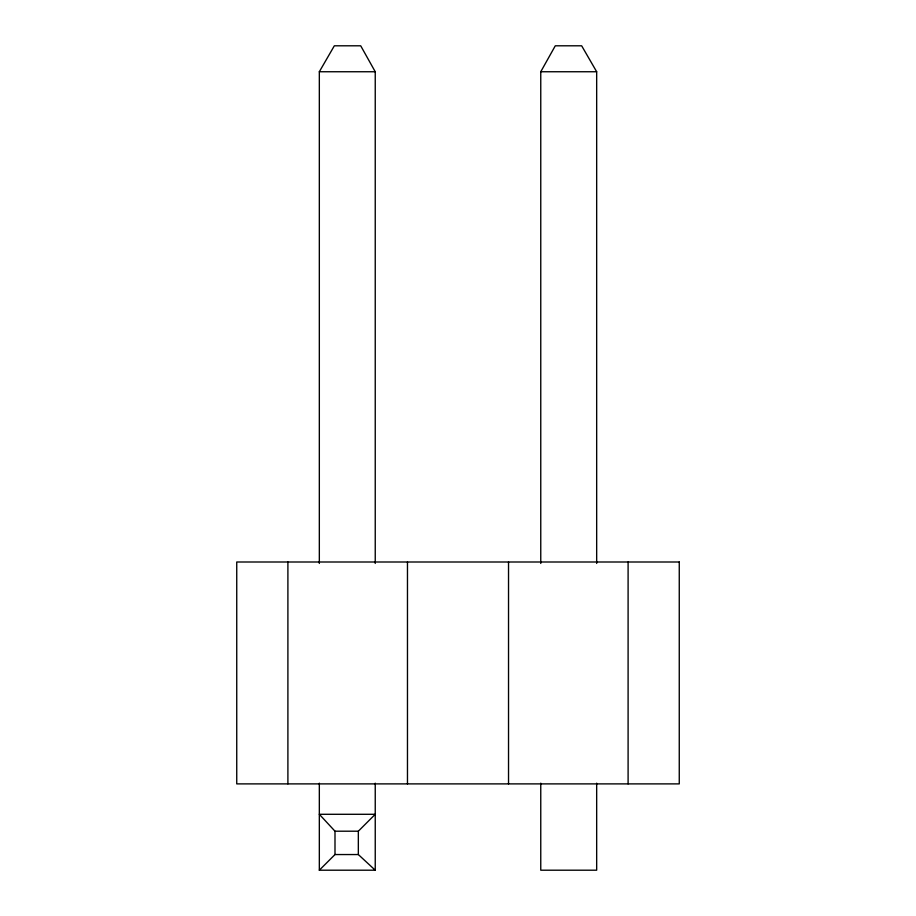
<?xml version="1.0" encoding="UTF-8"?>
<svg xmlns="http://www.w3.org/2000/svg" width="916" height="916" viewBox="0 0 916 916"><rect width="100%" height="100%" fill="white"/><g stroke="black" fill="none" stroke-linecap="round" stroke-linejoin="round"><path stroke-width="1.37" d="M540.761 563.443L540.761 71.746L555.291 45.8L581.66 45.8L596.671 71.746L596.671 563.443M319.329 563.443L319.329 71.746L334.34 45.8L360.709 45.8L375.239 71.746L375.239 563.443M375.239 870.2L319.329 870.2L334.993 854.548L358.339 854.548L375.239 870.2L375.239 783.169M334.993 831.201L358.339 831.201L375.239 814.29L319.329 814.29L334.993 831.201L334.993 854.548M319.329 71.746L375.239 71.746M540.761 71.746L596.671 71.746M628.101 562L628.101 783.89M596.671 783.169L596.671 870.2L540.761 870.2L540.761 783.169M508.529 562L508.529 783.89M407.471 562L407.471 783.89M358.339 831.201L358.339 854.548M319.329 783.169L319.329 870.2M287.899 562L287.899 783.89M679.26 562L236.74 562L236.74 783.89L679.26 783.89L679.26 562"/></g></svg>
